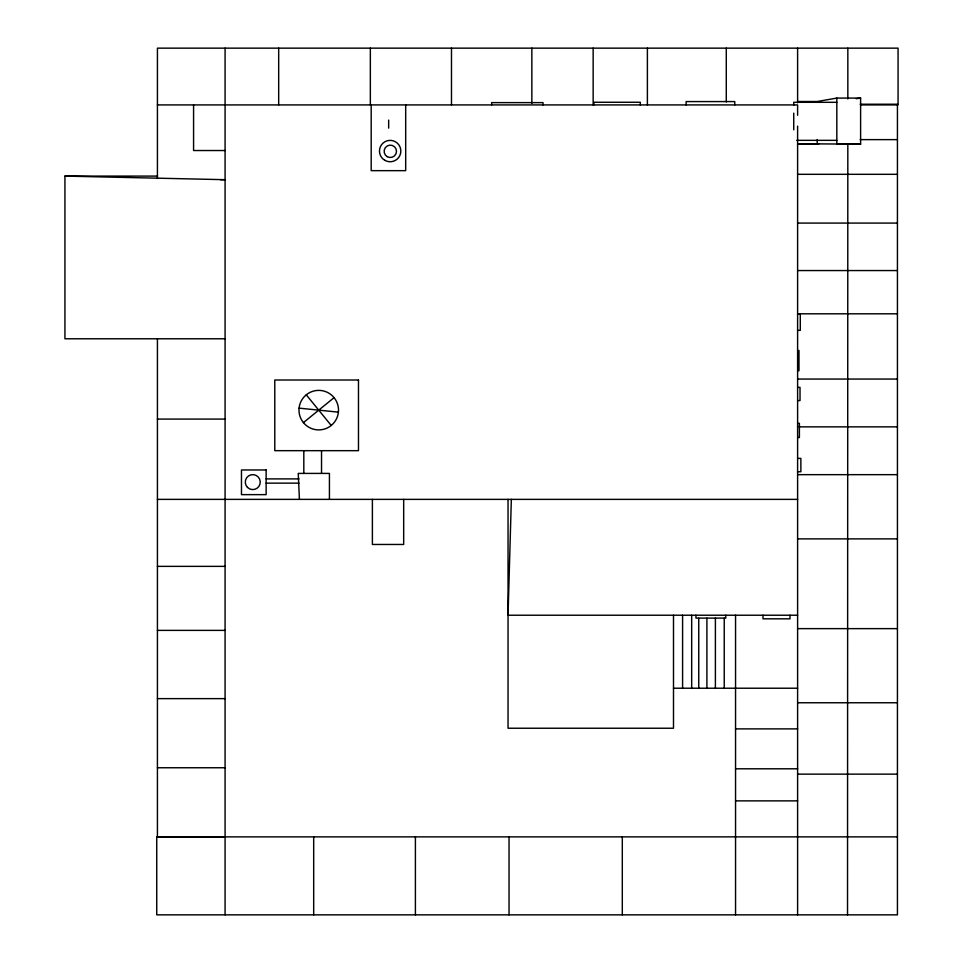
<?xml version="1.0" encoding="UTF-8"?>
<svg xmlns="http://www.w3.org/2000/svg" width="963" height="963" viewBox="0 0 963 963"><rect width="100%" height="100%" fill="white"/><g stroke="black" fill="none" stroke-linecap="round" stroke-linejoin="round"><path stroke-width="1.44" d="M225.089 48.15L225.077 914.85M847.524 914.85L847.825 143.993M511.341 499.376L508.043 615.225L797.605 615.225M303.417 422.625L334.065 397.659M818.899 143.788L797.605 143.752L860.609 144.161L860.609 98.082L836.823 98.082L817.214 101.5L797.605 101.5M856.276 98.72L860.609 98.082M836.823 102.307L793.741 102.307L793.741 105.232M860.188 104.233L897.432 104.233L897.432 914.85L156.74 914.85L156.74 836.871L897.432 836.871M157.426 104.919L797.605 104.919L797.605 115.259M861.139 104.919L898.07 104.919L898.07 48.15L157.426 48.15L157.426 178.492M860.188 139.623L897.432 139.623M796.714 140.345L836.823 140.345M225.077 150.529L193.575 150.529L193.575 104.919M797.605 174.315L897.432 174.315M225.077 338.783L64.93 338.783L64.93 176.097L157.426 176.097M220.563 179.696L225.077 179.696L64.93 176.097M797.605 223.079L897.432 223.079M797.605 270.555L897.432 270.555M797.605 313.806L897.432 313.806M797.605 314.046L800.289 314.046L800.289 330.357L797.605 330.357M797.605 350.532L798.977 350.532L798.977 370.707L797.605 370.707M797.605 379.061L897.432 379.061M797.605 387.391L800.024 387.391L800.024 400.548L797.605 400.548M157.426 419.086L225.077 419.086M797.605 423.347L799.398 423.347L799.398 437.515L797.605 437.515M799.097 426.862L897.432 426.862M797.605 458.4L800.867 458.4L800.867 471.738L797.605 471.738M797.605 474.663L897.432 474.663M266.137 478.9L299.012 478.9M266.137 483.137L299.012 483.137M157.426 499.376L797.605 499.376M797.605 538.883L897.432 538.883M157.426 566.364L225.077 566.364M797.605 628.634L897.432 628.634M157.426 630.38L225.077 630.38M673.498 688.22L797.605 688.22M157.426 698.632L225.077 698.632M797.605 702.761L897.432 702.761M735.551 728.883L797.605 728.883M157.426 767.752L225.077 767.752M735.551 768.799L797.605 768.799M797.605 774.144L897.432 774.144M735.551 800.867L797.605 800.867M225.077 837.208L157.426 837.208L157.426 338.783M797.605 143.824L817.214 143.956L817.214 139.563M838.267 143.969L860.609 144.161M299.084 408.131L338.41 412.152A19.766 19.766 0 0 1 307.173 426.164A19.766 19.766 0 0 1 310.652 392.11A19.766 19.766 0 0 1 338.41 412.152M306.258 394.818L331.224 425.465M299.409 499.376L298.253 473.411L329.43 473.411L329.43 499.376M847.837 48.15L847.837 98.948M836.823 98.082L836.823 144.161M797.605 48.15L797.605 102.764M797.605 126.117L797.605 914.85M793.741 113.128L793.741 129.849M790.009 615.225L790.009 618.824L763.009 618.824L763.009 615.225M735.551 615.225L735.551 914.85M734.769 104.919L734.769 101.572L686.125 101.572L686.125 104.919M726.283 48.15L726.283 101.934M725.765 615.225L725.765 618.102L695.96 618.102L695.96 615.225M724.236 618.21L724.236 688.22M715.389 618.21L715.389 688.22M706.902 618.21L706.902 688.22M698.753 618.21L698.753 688.22M691.675 615.225L691.675 688.22M682.586 615.225L682.586 688.22M673.498 615.225L673.498 728.233L508.043 728.233L508.043 499.376M647.389 48.15L647.389 104.919M640.287 104.919L640.287 102.259L593.93 102.259L593.93 104.919M622.303 836.871L622.303 914.85M593.148 48.15L593.148 104.919M543.024 104.919L543.024 102.62L491.672 102.62L491.672 104.919M531.853 48.15L531.853 103.426M509.042 836.871L509.042 914.85M451.478 48.15L451.478 104.919M415.402 836.871L415.402 914.85M405.688 104.919L405.688 170.656L371.188 170.656L371.188 104.919M403.678 499.376L403.678 544.468L372.392 544.468L372.392 499.376M388.667 120.086L388.667 128.139M370.346 48.15L370.346 104.919M321.534 450.672L321.534 473.411M313.685 836.871L313.685 914.85M303.814 450.672L303.814 473.411M278.68 48.15L278.68 104.919M358.477 380.012L274.78 380.012L274.78 450.672L358.477 450.672L358.477 380.012M266.137 469.968L241.472 469.968L241.472 494.633L266.137 494.633L266.137 469.968M247.479 487.41A7.487 7.487 0 0 0 259.998 484.052A7.487 7.487 0 0 0 250.825 474.879A7.487 7.487 0 0 0 247.479 487.41M384.815 160.315A10.677 10.677 0 0 0 400.837 151.071A10.677 10.677 0 0 0 384.815 141.814A10.677 10.677 0 0 0 384.815 160.315M387.222 156.668A6.175 6.175 0 0 0 396.491 151.323A6.175 6.175 0 0 0 387.222 145.967A6.175 6.175 0 0 0 387.222 156.668"/></g></svg>
